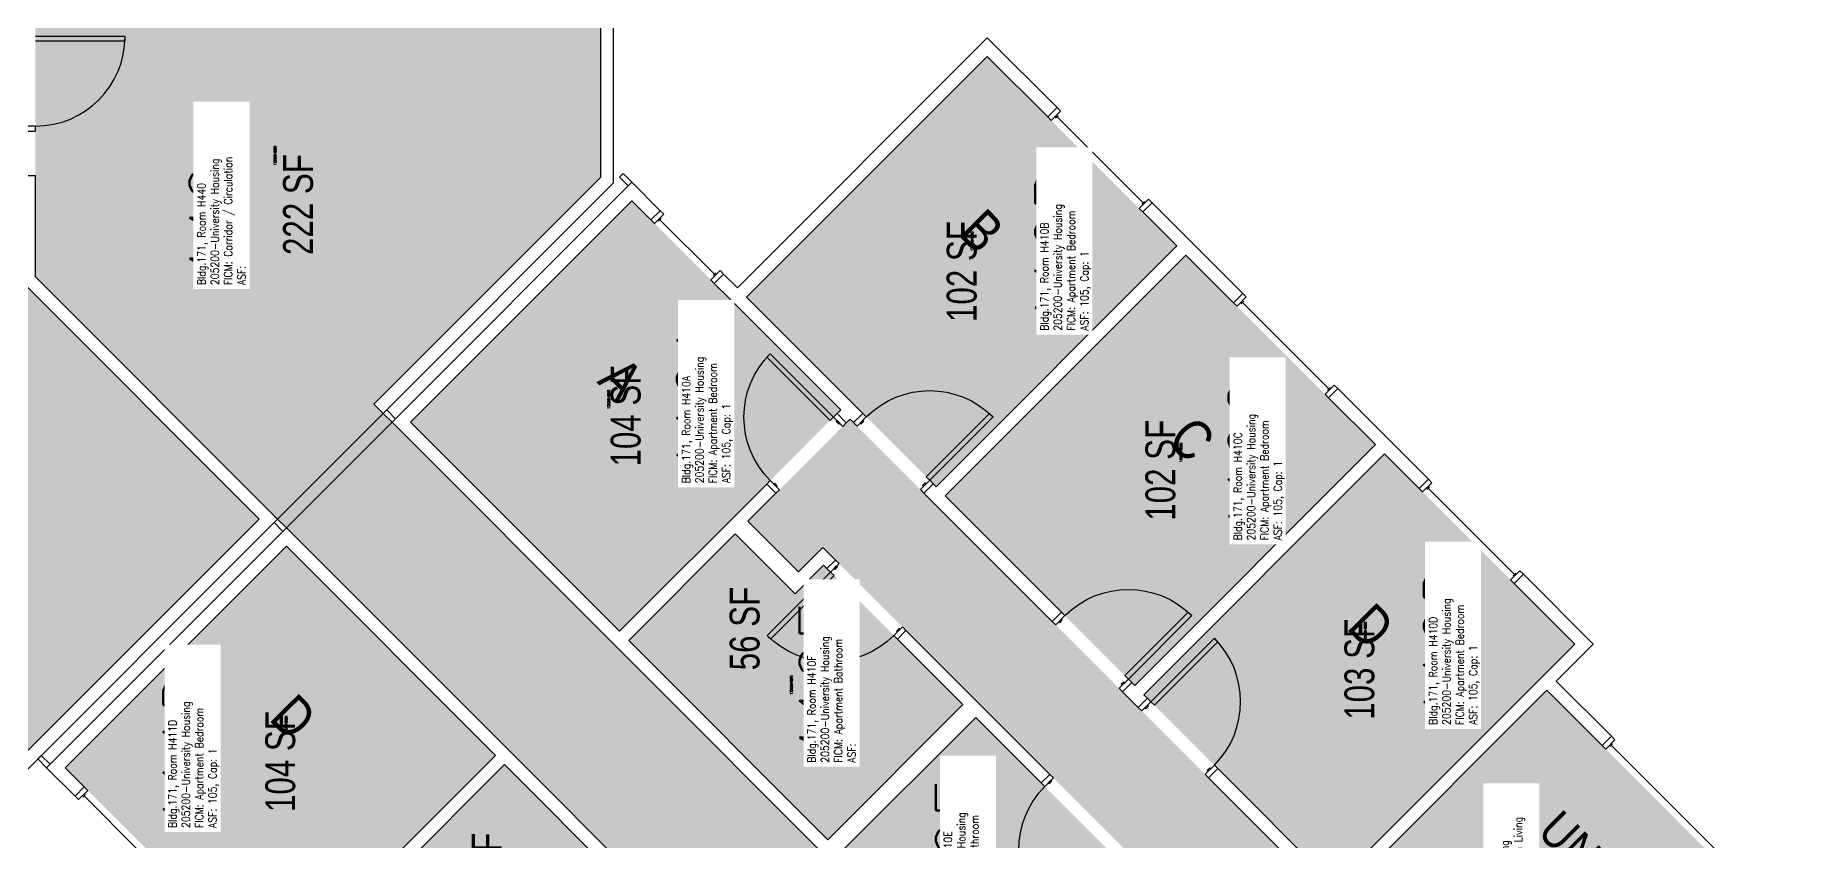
# Model space of a CAD drawing. Header units: inches. Extents: x -105 to 3698, y -798 to 1624.
# Drawn here: x 1365 to 2078, y 272 to 595 of the extents above; entities that cross this region are included whole.
import ezdxf
from ezdxf.enums import TextEntityAlignment as Align

# ---------------------------------------------------------------- set-up
doc = ezdxf.new("R2010")
doc.units = ezdxf.units.IN
doc.header["$LTSCALE"] = 96
doc.header["$MEASUREMENT"] = 0
for name, color, linetype in [('A-AREA-IDEN', 1, 'Continuous'), ('A-DOOR', 2, 'Continuous'), ('A-GLAZ', 1, 'Continuous'), ('A-IDEN-RNUM', 7, 'Continuous'), ('A-IDEN-SNUM', 4, 'Continuous'), ('A-IDEN-VNUM', 4, 'Continuous'), ('A-WALL', 5, 'Continuous'), ('AREA-TEXT', 3, 'Continuous'), ('Rooms-Category-Color', 7, 'Continuous'), ('Rooms-College-Color', 7, 'Continuous'), ('Rooms-Department-Color', 7, 'Continuous'), ('Rooms-Division-Color', 7, 'Continuous'), ('Rooms-Information', 7, 'Continuous')]:
    doc.layers.add(name, color=color, linetype=linetype)
doc.styles.add('AREA', font='arial.ttf', dxfattribs={"width": 0.75, "height": 12})
doc.styles.add('ROOMSNUMBER', font='txt.shx', dxfattribs={"height": 0.03})
doc.styles.add('ROOMVNUMBER', font='simplex.shx', dxfattribs={"width": 0.85})
doc.styles.get("Standard").update_dxf_attribs({"font": 'ARIALN.TTF'})

msp = doc.modelspace()

# ---------------------------------------------------------------- hatches: boundary and pattern name
h = msp.add_hatch()
h.set_pattern_fill('ANSI31', color=256, angle=-45, style=0)
h.set_pattern_definition([(9e-12, (1926.94117, 942.3521), (-2e-14, 0.125), [])])
h.paths.add_polyline_path([(1748.41, 295.05), (1789.94, 253.52), (1783.43, 247.01), (1741.9, 288.54)], flags=9)
at = {"layer": 'Rooms-Category-Color', "true_color": 0x728ef3}
for points in [[(1234.19, 602.39), (1359.94, 602.39), (1359.94, 496.3), (1455.05, 401.2), (1332.19, 278.34), (1241.85, 368.67), (1275.79, 402.61), (1234.19, 444.22)], [(1747.61, 586.98), (1823.71, 510.88), (1727.02, 414.18), (1650.91, 490.28)], [(1515.86, 440.08), (1604.78, 529), (1688.74, 445.03), (1599.83, 356.11)], [(1827.43, 507.16), (1903.53, 431.06), (1806.83, 334.36), (1730.73, 410.47)], [(1692.46, 441.31), (1886.91, 246.86), (1972.47, 332.42), (2068.28, 236.61), (1985.82, 154.14), (1926.32, 213.64), (1851.98, 139.3), (1808.76, 182.53), (1815.09, 188.85), (1811.38, 192.57), (1805.05, 186.24), (1790.06, 201.23), (1824.97, 236.14), (1839.96, 221.15), (1835.42, 216.61), (1839.13, 212.9), (1848.8, 222.57), (1826.39, 244.98), (1816.58, 235.17), (1796.25, 255.5), (1806.06, 265.31), (1681.58, 389.78), (1671.77, 379.97), (1651.44, 400.3)], [(1907.24, 427.35), (1983.61, 350.98), (1886.91, 254.28), (1810.54, 330.65)], [(1603.54, 352.4), (1646.32, 395.18), (1670.36, 371.13), (1681.85, 382.62), (1737.81, 326.66), (1683.54, 272.39)], [(1466.01, 390.23), (1377.08, 301.32), (1461.05, 217.35), (1549.97, 306.27)], [(1688.67, 267.27), (1742.94, 321.54), (1798.9, 265.57), (1787.41, 254.08), (1811.45, 230.04), (1768.67, 187.26)], [(1523.46, 224.23), (1579.41, 168.28), (1633.68, 222.55), (1553.69, 302.54), (1510.9, 259.77), (1534.94, 235.73)]]:
    msp.add_hatch(color=171, dxfattribs=at).paths.add_polyline_path(points)
at = {"layer": 'Rooms-Category-Color', "true_color": 0xadadad}
for points in [[(1365.19, 603), (1365.19, 498.48), (1462.47, 401.2), (1504.9, 443.61), (1501.18, 447.33), (1592.19, 538.34), (1592.19, 602.39)], [(2331.68, -468.03), (2374.11, -425.6), (2015.23, -66.72), (2032.91, -49.04), (1974.69, 9.17), (1957.02, -8.51), (1826.88, 121.63), (1844.56, 139.3), (1786.35, 197.52), (1768.67, 179.84), (1504.9, 443.61), (1462.47, 401.19), (1726.24, 137.41), (1708.57, 119.73), (1766.78, 61.52), (1784.46, 79.2), (1914.59, -50.93), (1896.91, -68.61), (1955.12, -126.82), (1972.8, -109.15)]]:
    msp.add_hatch(color=253, dxfattribs=at).paths.add_polyline_path(points)
at = {"layer": 'Rooms-College-Color', "true_color": 0xadadad}
for points in [[(1234.19, 602.39), (1359.94, 602.39), (1359.94, 496.3), (1455.05, 401.2), (1332.19, 278.34), (1241.85, 368.67), (1275.79, 402.61), (1234.19, 444.22)], [(1365.19, 603), (1365.19, 498.48), (1462.47, 401.2), (1504.9, 443.61), (1501.18, 447.33), (1592.19, 538.34), (1592.19, 602.39)], [(1747.61, 586.98), (1823.71, 510.88), (1727.02, 414.18), (1650.91, 490.28)], [(1515.86, 440.08), (1604.78, 529), (1688.74, 445.03), (1599.83, 356.11)], [(1827.43, 507.16), (1903.53, 431.06), (1806.83, 334.36), (1730.73, 410.47)], [(2331.68, -468.03), (2374.11, -425.6), (2015.23, -66.72), (2032.91, -49.04), (1974.69, 9.17), (1957.02, -8.51), (1826.88, 121.63), (1844.56, 139.3), (1786.35, 197.52), (1768.67, 179.84), (1504.9, 443.61), (1462.47, 401.19), (1726.24, 137.41), (1708.57, 119.73), (1766.78, 61.52), (1784.46, 79.2), (1914.59, -50.93), (1896.91, -68.61), (1955.12, -126.82), (1972.8, -109.15)], [(1692.46, 441.31), (1886.91, 246.86), (1972.47, 332.42), (2068.28, 236.61), (1985.82, 154.14), (1926.32, 213.64), (1851.98, 139.3), (1808.76, 182.53), (1815.09, 188.85), (1811.38, 192.57), (1805.05, 186.24), (1790.06, 201.23), (1824.97, 236.14), (1839.96, 221.15), (1835.42, 216.61), (1839.13, 212.9), (1848.8, 222.57), (1826.39, 244.98), (1816.58, 235.17), (1796.25, 255.5), (1806.06, 265.31), (1681.58, 389.78), (1671.77, 379.97), (1651.44, 400.3)], [(1907.24, 427.35), (1983.61, 350.98), (1886.91, 254.28), (1810.54, 330.65)], [(1603.54, 352.4), (1646.32, 395.18), (1670.36, 371.13), (1681.85, 382.62), (1737.81, 326.66), (1683.54, 272.39)], [(1466.01, 390.23), (1377.08, 301.32), (1461.05, 217.35), (1549.97, 306.27)], [(1688.67, 267.27), (1742.94, 321.54), (1798.9, 265.57), (1787.41, 254.08), (1811.45, 230.04), (1768.67, 187.26)], [(1523.46, 224.23), (1579.41, 168.28), (1633.68, 222.55), (1553.69, 302.54), (1510.9, 259.77), (1534.94, 235.73)]]:
    msp.add_hatch(color=253, dxfattribs=at).paths.add_polyline_path(points)
at = {"layer": 'Rooms-Department-Color', "true_color": 0x604aed}
for points in [[(1234.19, 602.39), (1359.94, 602.39), (1359.94, 496.3), (1455.05, 401.2), (1332.19, 278.34), (1241.85, 368.67), (1275.79, 402.61), (1234.19, 444.22)], [(1747.61, 586.98), (1823.71, 510.88), (1727.02, 414.18), (1650.91, 490.28)], [(1515.86, 440.08), (1604.78, 529), (1688.74, 445.03), (1599.83, 356.11)], [(1827.43, 507.16), (1903.53, 431.06), (1806.83, 334.36), (1730.73, 410.47)], [(1692.46, 441.31), (1886.91, 246.86), (1972.47, 332.42), (2068.28, 236.61), (1985.82, 154.14), (1926.32, 213.64), (1851.98, 139.3), (1808.76, 182.53), (1815.09, 188.85), (1811.38, 192.57), (1805.05, 186.24), (1790.06, 201.23), (1824.97, 236.14), (1839.96, 221.15), (1835.42, 216.61), (1839.13, 212.9), (1848.8, 222.57), (1826.39, 244.98), (1816.58, 235.17), (1796.25, 255.5), (1806.06, 265.31), (1681.58, 389.78), (1671.77, 379.97), (1651.44, 400.3)], [(1907.24, 427.35), (1983.61, 350.98), (1886.91, 254.28), (1810.54, 330.65)], [(1603.54, 352.4), (1646.32, 395.18), (1670.36, 371.13), (1681.85, 382.62), (1737.81, 326.66), (1683.54, 272.39)], [(1466.01, 390.23), (1377.08, 301.32), (1461.05, 217.35), (1549.97, 306.27)], [(1688.67, 267.27), (1742.94, 321.54), (1798.9, 265.57), (1787.41, 254.08), (1811.45, 230.04), (1768.67, 187.26)], [(1523.46, 224.23), (1579.41, 168.28), (1633.68, 222.55), (1553.69, 302.54), (1510.9, 259.77), (1534.94, 235.73)]]:
    msp.add_hatch(color=173, dxfattribs=at).paths.add_polyline_path(points)
at = {"layer": 'Rooms-Department-Color', "true_color": 0xacacac}
for points in [[(1365.19, 603), (1365.19, 498.48), (1462.47, 401.2), (1504.9, 443.61), (1501.18, 447.33), (1592.19, 538.34), (1592.19, 602.39)], [(2331.68, -468.03), (2374.11, -425.6), (2015.23, -66.72), (2032.91, -49.04), (1974.69, 9.17), (1957.02, -8.51), (1826.88, 121.63), (1844.56, 139.3), (1786.35, 197.52), (1768.67, 179.84), (1504.9, 443.61), (1462.47, 401.19), (1726.24, 137.41), (1708.57, 119.73), (1766.78, 61.52), (1784.46, 79.2), (1914.59, -50.93), (1896.91, -68.61), (1955.12, -126.82), (1972.8, -109.15)]]:
    msp.add_hatch(color=253, dxfattribs=at).paths.add_polyline_path(points)
at = {"layer": 'Rooms-Division-Color', "true_color": 0x604aed}
for points in [[(1234.19, 602.39), (1359.94, 602.39), (1359.94, 496.3), (1455.05, 401.2), (1332.19, 278.34), (1241.85, 368.67), (1275.79, 402.61), (1234.19, 444.22)], [(1747.61, 586.98), (1823.71, 510.88), (1727.02, 414.18), (1650.91, 490.28)], [(1515.86, 440.08), (1604.78, 529), (1688.74, 445.03), (1599.83, 356.11)], [(1827.43, 507.16), (1903.53, 431.06), (1806.83, 334.36), (1730.73, 410.47)], [(1692.46, 441.31), (1886.91, 246.86), (1972.47, 332.42), (2068.28, 236.61), (1985.82, 154.14), (1926.32, 213.64), (1851.98, 139.3), (1808.76, 182.53), (1815.09, 188.85), (1811.38, 192.57), (1805.05, 186.24), (1790.06, 201.23), (1824.97, 236.14), (1839.96, 221.15), (1835.42, 216.61), (1839.13, 212.9), (1848.8, 222.57), (1826.39, 244.98), (1816.58, 235.17), (1796.25, 255.5), (1806.06, 265.31), (1681.58, 389.78), (1671.77, 379.97), (1651.44, 400.3)], [(1907.24, 427.35), (1983.61, 350.98), (1886.91, 254.28), (1810.54, 330.65)], [(1603.54, 352.4), (1646.32, 395.18), (1670.36, 371.13), (1681.85, 382.62), (1737.81, 326.66), (1683.54, 272.39)], [(1466.01, 390.23), (1377.08, 301.32), (1461.05, 217.35), (1549.97, 306.27)], [(1688.67, 267.27), (1742.94, 321.54), (1798.9, 265.57), (1787.41, 254.08), (1811.45, 230.04), (1768.67, 187.26)], [(1523.46, 224.23), (1579.41, 168.28), (1633.68, 222.55), (1553.69, 302.54), (1510.9, 259.77), (1534.94, 235.73)]]:
    msp.add_hatch(color=173, dxfattribs=at).paths.add_polyline_path(points)
at = {"layer": 'Rooms-Division-Color', "true_color": 0xadadad}
for points in [[(1365.19, 603), (1365.19, 498.48), (1462.47, 401.2), (1504.9, 443.61), (1501.18, 447.33), (1592.19, 538.34), (1592.19, 602.39)], [(2331.68, -468.03), (2374.11, -425.6), (2015.23, -66.72), (2032.91, -49.04), (1974.69, 9.17), (1957.02, -8.51), (1826.88, 121.63), (1844.56, 139.3), (1786.35, 197.52), (1768.67, 179.84), (1504.9, 443.61), (1462.47, 401.19), (1726.24, 137.41), (1708.57, 119.73), (1766.78, 61.52), (1784.46, 79.2), (1914.59, -50.93), (1896.91, -68.61), (1955.12, -126.82), (1972.8, -109.15)]]:
    msp.add_hatch(color=253, dxfattribs=at).paths.add_polyline_path(points)

# ---------------------------------------------------------------- linework, layer by layer
at = {"layer": 'A-DOOR'}
for p, q in [((1401.19, 595), (1365.19, 595)), ((1365.19, 593.25), (1401.19, 593.25)), ((1401.19, 593.25), (1401.19, 595)), ((1365.19, 559), (1359.94, 559)), ((1359.94, 557), (1365.19, 557)), ((1365.19, 557), (1365.19, 559)), ((1601.24, 539.96), (1599.83, 538.54)), ((1599.83, 538.54), (1603.36, 535.01)), ((1604.78, 536.42), (1601.24, 539.96)), ((1603.36, 535.01), (1604.78, 536.42)), ((1603.36, 535.01), (1603.36, 535.01)), ((1504.9, 443.61), (1462.47, 401.19)), ((1506.31, 445.03), (1504.9, 443.61)), ((1508.43, 440.08), (1504.9, 443.61)), ((1504.9, 443.61), (1508.43, 440.08)), ((1509.85, 441.49), (1506.31, 445.03)), ((1466.01, 397.65), (1508.43, 440.08)), ((1508.43, 440.08), (1509.85, 441.49)), ((1508.43, 440.08), (1508.43, 440.08)), ((1462.47, 401.19), (1461.06, 399.77)), ((1461.06, 399.77), (1464.59, 396.24)), ((1462.47, 401.19), (1466.01, 397.65)), ((1466.01, 397.65), (1462.47, 401.19)), ((1464.59, 396.24), (1466.01, 397.65)), ((1464.59, 396.24), (1464.59, 396.24)), ((1367.54, 306.26), (1366.13, 304.84)), ((1366.13, 304.84), (1369.66, 301.31)), ((1371.08, 302.72), (1367.54, 306.26)), ((1369.66, 301.31), (1371.08, 302.72)), ((1369.66, 301.31), (1369.66, 301.31))]:
    msp.add_line(p, q, dxfattribs=at)
for points in [[(1685.83, 442.11), (1684.41, 440.7), (1658.96, 466.15), (1660.37, 467.57)], [(1689.54, 438.4), (1690.96, 439.81), (1687.24, 443.52), (1685.83, 442.11)], [(1695.28, 438.49), (1693.87, 439.9), (1697.58, 443.61), (1699, 442.2)], [(1724.45, 416.74), (1723.04, 418.16), (1748.49, 443.61), (1749.91, 442.2)], [(1688.3, 439.64), (1687.95, 439.28), (1686.89, 440.34), (1687.24, 440.7)], [(1696.52, 439.72), (1696.88, 439.37), (1697.94, 440.43), (1697.58, 440.78)], [(1664.08, 412.94), (1662.67, 411.53), (1658.96, 415.24), (1660.37, 416.65)], [(1662.85, 414.18), (1663.2, 414.53), (1662.14, 415.59), (1661.79, 415.24)], [(1720.74, 413.03), (1722.15, 411.62), (1725.87, 415.33), (1724.45, 416.74)], [(1721.98, 414.27), (1721.62, 414.62), (1722.69, 415.68), (1723.04, 415.33)], [(1684.6, 379.87), (1686.02, 378.46), (1660.56, 353), (1659.15, 354.42)], [(1688.05, 383.32), (1686.63, 384.73), (1683.19, 381.29), (1684.6, 379.87)], [(1687.08, 382.35), (1687.43, 381.99), (1686.37, 380.93), (1686.02, 381.29)], [(1775.1, 358.67), (1773.69, 360.08), (1777.4, 363.8), (1778.81, 362.38)], [(1804.27, 336.93), (1802.85, 338.34), (1828.31, 363.8), (1829.72, 362.38)], [(1713.5, 357.86), (1714.92, 356.45), (1711.47, 353), (1710.06, 354.42)], [(1712.53, 356.89), (1712.18, 357.25), (1711.12, 356.18), (1711.47, 355.83)], [(1776.34, 359.91), (1776.69, 359.55), (1777.75, 360.62), (1777.4, 360.97)], [(1813.37, 327.82), (1814.79, 326.41), (1840.24, 351.86), (1838.83, 353.28)], [(1800.56, 333.21), (1801.97, 331.8), (1805.68, 335.51), (1804.27, 336.93)], [(1801.79, 334.45), (1801.44, 334.81), (1802.5, 335.87), (1802.85, 335.51)], [(1809.66, 324.11), (1808.25, 325.53), (1811.96, 329.24), (1813.37, 327.82)], [(1810.9, 325.35), (1811.25, 324.99), (1812.31, 326.06), (1811.96, 326.41)], [(1835.12, 298.66), (1836.53, 297.24), (1840.24, 300.95), (1838.83, 302.37)], [(1836.35, 299.89), (1836, 300.25), (1837.06, 301.31), (1837.41, 300.95)], [(1774.14, 297.23), (1772.72, 298.64), (1769.28, 295.2), (1770.69, 293.78)], [(1773.17, 296.26), (1773.52, 295.9), (1772.46, 294.84), (1772.11, 295.2)]]:
    msp.add_lwpolyline(points, close=True, dxfattribs=at)
for centre, start, end in [((1365.19, 595), 270, 0), ((1813.37, 327.82), 315, 45), ((1796.15, 268.33), 135, 225)]:
    msp.add_arc(centre, 36, start, end, dxfattribs=at)
at = {"layer": 'A-DOOR', "extrusion": (0, 0, -1)}
for centre, start, end in [((-1685.83, 442.11), 315, 45), ((-1724.45, 416.74), 45, 135), ((-1804.27, 336.93), 45, 135), ((-1684.6, 379.87), 225, 315)]:
    msp.add_arc(centre, 36, start, end, dxfattribs=at)
at = {"layer": 'A-GLAZ'}
for p, q in [((1774.99, 562.25), (1776.05, 563.31)), ((1810.17, 528.13), (1775.52, 562.78)), ((1809.64, 527.6), (1810.7, 528.66)), ((1615.56, 520.86), (1616.62, 521.92)), ((1638.01, 499.47), (1616.09, 521.39)), ((1637.48, 498.94), (1638.54, 500)), ((1849.61, 487.63), (1850.67, 488.69)), ((1884.79, 453.51), (1850.14, 488.16)), ((1884.26, 452.98), (1885.32, 454.04)), ((1924.19, 413.05), (1925.25, 414.11)), ((1959.37, 378.93), (1924.72, 413.58)), ((1958.84, 378.4), (1959.9, 379.46)), ((1997.76, 309.79), (1998.82, 310.85)), ((2045.66, 262.94), (1998.29, 310.32)), ((1385.22, 290.52), (1384.16, 289.46)), ((1406.61, 268.07), (1384.69, 289.99))]:
    msp.add_line(p, q, dxfattribs=at)
for points in [[(1777.03, 564.99), (1775.61, 566.4), (1771.9, 562.69), (1773.31, 561.28)], [(1812.38, 529.63), (1813.8, 528.22), (1810.08, 524.51), (1808.67, 525.92)], [(1617.6, 523.6), (1616.18, 525.01), (1612.47, 521.3), (1613.88, 519.89)], [(1640.22, 500.97), (1641.64, 499.56), (1637.93, 495.84), (1636.51, 497.26)], [(1851.64, 490.37), (1850.23, 491.78), (1846.52, 488.07), (1847.93, 486.66)], [(1887, 455.01), (1888.41, 453.6), (1884.7, 449.89), (1883.29, 451.3)], [(1926.22, 415.79), (1924.81, 417.21), (1921.1, 413.49), (1922.51, 412.08)], [(1961.58, 380.44), (1962.99, 379.02), (1959.28, 375.31), (1957.87, 376.72)], [(1999.79, 312.53), (1998.37, 313.94), (1994.66, 310.23), (1996.08, 308.81)], [(1382.48, 288.49), (1381.07, 289.9), (1384.78, 293.61), (1386.2, 292.2)]]:
    msp.add_lwpolyline(points, close=True, dxfattribs=at)
at = {"layer": 'A-WALL'}
for p, q in [((1592.19, 602.38), (1592.19, 538.33)), ((1597.44, 536.15), (1597.44, 602.38)), ((1747.61, 594.4), (1647.2, 493.99)), ((1775.61, 566.4), (1747.61, 594.4)), ((1650.91, 490.28), (1747.61, 586.98)), ((1747.61, 586.98), (1771.9, 562.69)), ((1771.9, 562.69), (1775.61, 566.4)), ((1365.19, 539), (1359.94, 539)), ((1365.19, 498.47), (1365.19, 539)), ((1592.19, 538.33), (1501.18, 447.32)), ((1504.9, 443.61), (1597.44, 536.15)), ((1604.78, 536.42), (1508.43, 440.08)), ((1616.18, 525.01), (1604.78, 536.42)), ((1515.86, 440.08), (1604.78, 529)), ((1604.78, 529), (1612.47, 521.3)), ((1813.8, 528.22), (1810.08, 524.51)), ((1850.23, 491.78), (1813.8, 528.22)), ((1612.47, 521.3), (1616.18, 525.01)), ((1810.08, 524.51), (1823.71, 510.88)), ((1823.71, 510.88), (1727.02, 414.18)), ((1730.73, 410.47), (1827.43, 507.16)), ((1827.43, 507.16), (1846.52, 488.07)), ((1641.64, 499.56), (1637.93, 495.84)), ((1647.2, 493.99), (1641.64, 499.56)), ((1359.94, 496.29), (1455.05, 401.19)), ((1462.47, 401.19), (1365.19, 498.47)), ((1637.93, 495.84), (1643.93, 489.84)), ((1643.93, 489.84), (1688.74, 445.03)), ((1697.58, 443.61), (1650.91, 490.28)), ((1846.52, 488.07), (1850.23, 491.78)), ((1888.41, 453.6), (1884.7, 449.89)), ((1884.7, 449.89), (1903.53, 431.06)), ((1924.81, 417.21), (1888.41, 453.6)), ((1501.18, 447.32), (1504.9, 443.61)), ((1688.74, 445.03), (1687.24, 443.52)), ((1687.24, 443.52), (1690.96, 439.81)), ((1693.87, 439.9), (1697.58, 443.61)), ((1508.43, 440.08), (1599.38, 349.12)), ((1599.83, 356.11), (1515.86, 440.08)), ((1690.96, 439.81), (1692.46, 441.31)), ((1692.46, 441.31), (1693.87, 439.9)), ((1903.53, 431.06), (1806.83, 334.36)), ((1810.54, 330.65), (1907.24, 427.35)), ((1907.24, 427.35), (1921.1, 413.49)), ((1658.96, 415.24), (1657.1, 413.38)), ((1662.67, 411.53), (1658.96, 415.24)), ((1725.87, 415.33), (1722.15, 411.62)), ((1727.02, 414.18), (1725.87, 415.33)), ((1921.1, 413.49), (1924.81, 417.21)), ((1657.1, 413.38), (1599.83, 356.11)), ((1651.44, 400.3), (1660.81, 409.67)), ((1660.81, 409.67), (1662.67, 411.53)), ((1722.15, 411.62), (1773.69, 360.08)), ((1777.4, 363.8), (1730.73, 410.47)), ((1455.05, 401.19), (1332.19, 278.33)), ((1332.19, 270.9), (1462.47, 401.19)), ((1671.77, 379.97), (1651.44, 400.3)), ((1369.66, 301.31), (1466.01, 397.65)), ((1466.01, 397.65), (1556.96, 306.7)), ((1603.54, 352.4), (1646.32, 395.18)), ((1646.32, 395.18), (1670.36, 371.13)), ((1466.01, 390.23), (1377.09, 301.31)), ((1549.97, 306.26), (1466.01, 390.23)), ((1681.58, 389.78), (1671.77, 379.97)), ((1686.63, 384.73), (1681.58, 389.78)), ((1670.36, 371.13), (1681.85, 382.62)), ((1681.85, 382.62), (1683.19, 381.29)), ((1683.19, 381.29), (1686.63, 384.73)), ((1962.99, 379.02), (1959.28, 375.31)), ((1991.03, 350.98), (1962.99, 379.02)), ((1959.28, 375.31), (1983.61, 350.98)), ((1773.69, 360.08), (1777.4, 363.8)), ((1714.92, 356.45), (1711.47, 353)), ((1772.72, 298.64), (1714.92, 356.45)), ((1683.54, 272.39), (1603.54, 352.4)), ((1711.47, 353), (1737.81, 326.66)), ((1983.61, 350.98), (1886.91, 254.28)), ((1976.18, 336.13), (1991.03, 350.98)), ((1599.38, 349.12), (1768.67, 179.84)), ((1805.68, 335.51), (1801.97, 331.8)), ((1806.83, 334.36), (1805.68, 335.51)), ((1998.37, 313.94), (1976.18, 336.13)), ((1801.97, 331.8), (1808.25, 325.53)), ((1808.25, 325.53), (1811.96, 329.24)), ((1811.96, 329.24), (1810.54, 330.65)), ((1886.91, 246.86), (1972.47, 332.42)), ((1972.47, 332.42), (1994.66, 310.23)), ((1737.81, 326.66), (1683.54, 272.39)), ((1688.67, 267.27), (1742.94, 321.54)), ((1742.94, 321.54), (1769.28, 295.2)), ((1994.66, 310.23), (1998.37, 313.94)), ((1556.96, 306.7), (1726.24, 137.41)), ((1381.07, 289.9), (1369.66, 301.31)), ((1377.09, 301.31), (1384.78, 293.61)), ((1492.7, 248.98), (1549.97, 306.26)), ((1553.69, 302.54), (1510.91, 259.76)), ((1633.69, 222.54), (1553.69, 302.54)), ((1840.24, 300.95), (1836.53, 297.24)), ((1886.91, 254.28), (1840.24, 300.95)), ((1384.78, 293.61), (1381.07, 289.9)), ((1769.28, 295.2), (1772.72, 298.64)), ((1836.53, 297.24), (1886.91, 246.86))]:
    msp.add_line(p, q, dxfattribs=at)

# ---------------------------------------------------------------- texts
at = {"layer": 'A-AREA-IDEN'}
msp.add_text('UNIT B2', height=14.4, rotation=315, dxfattribs=at).set_placement((1990.5, 252.63), align=Align.CENTER)
at = {"layer": 'A-AREA-IDEN', "char_height": 16, "width": 41.8447, "attachment_point": 1, "rotation": 314.57227}
for s, insert in [('{\\C1;B}', (1746.78, 526.85)), ('{\\C1;A}', (1601.92, 467.44)), ('{\\C1;C}', (1830.84, 443.61)), ('{\\C1;D}', (1902.98, 368.52)), ('{\\C1;D}', (1469.95, 332.03))]:
    msp.add_mtext(s, dxfattribs=dict(at, insert=insert))
at = {"layer": 'A-IDEN-RNUM', "style": 'ROOMSNUMBER', "width": 0.85}
for s, p in [('0440-00', (1461.46, 547.14)), ('0410-B0', (1741.5, 512.76)), ('0410-A0', (1595.52, 449.21)), ('0410-C0', (1825.44, 427.85)), ('0410-D0', (1899.47, 355.96)), ('0410-F0', (1668.93, 334.51)), ('0411-D0', (1465.92, 318.25))]:
    msp.add_text(s, height=1, rotation=90, dxfattribs=at).set_placement(p, align=Align.MIDDLE_CENTER)
at = {"layer": 'A-IDEN-SNUM', "style": 'ROOMSNUMBER', "width": 0.85}
for s, p in [('1710H44000', (1461.46, 547.14)), ('1710H410B0', (1741.5, 512.76)), ('1710H410A0', (1595.52, 449.21)), ('1710H410C0', (1825.44, 427.85)), ('1710H410D0', (1899.47, 355.96)), ('1710H410F0', (1668.93, 334.51)), ('1710H411D0', (1465.92, 318.25))]:
    msp.add_text(s, height=1, rotation=90, dxfattribs=at).set_placement(p, align=Align.MIDDLE_CENTER)
at = {"layer": 'A-IDEN-VNUM', "style": 'ROOMVNUMBER', "width": 0.85}
for s, p in [('440', (1438.32, 519.73)), ('410B', (1778.03, 508.69)), ('410A', (1634.12, 448.32)), ('410C', (1855.75, 424.91)), ('410D', (1934.22, 350.38)), ('410F', (1683.46, 334.72)), ('411D', (1427.75, 307.16)), ('410E', (1738.23, 264))]:
    msp.add_text(s, height=22.5, rotation=90, dxfattribs=at).set_placement(p, align=Align.MIDDLE_CENTER)
at = {"layer": 'AREA-TEXT', "style": 'AREA', "width": 0.75}
for s, p in [('222 SF', (1470.68, 527.47)), ('102 SF', (1737.31, 500.58)), ('104 SF', (1602.3, 442.55)), ('102 SF', (1817.13, 420.76)), ('56 SF', (1650.09, 357.21)), ('103 SF', (1897.08, 340.82)), ('104 SF', (1463.52, 303.79)), ('56 SF', (1546.43, 258.44))]:
    msp.add_text(s, height=12, rotation=90, dxfattribs=at).set_placement(p, align=Align.MIDDLE_CENTER)

# ---------------------------------------------------------------- next in the draw order: texts
at = {"layer": 'Rooms-Information', "char_height": 3.2143, "width": 72, "attachment_point": 7, "rotation": 90, "style": 'ROOMVNUMBER', "bg_fill": 3, "box_fill_scale": 1.5, "bg_fill_color": 256, "bg_fill_true_color": 13158600, "bg_fill_transparency": 0}
for s, insert in [('Bldg.171, Room H440^M^J205200-University Housing^M^JFICM: Corridor / Circulation^M^JASF: ', (1449.57, 495.14)), ('Bldg.171, Room H410B^M^J205200-University Housing^M^JFICM: Apartment Bedroom^M^JASF: 105, Cap: 1', (1789.28, 476.82)), ('Bldg.171, Room H410A^M^J205200-University Housing^M^JFICM: Apartment Bedroom^M^JASF: 105, Cap: 1', (1645.37, 415.54)), ('Bldg.171, Room H410C^M^J205200-University Housing^M^JFICM: Apartment Bedroom^M^JASF: 105, Cap: 1', (1867, 392.58)), ('Bldg.171, Room H410D^M^J205200-University Housing^M^JFICM: Apartment Bedroom^M^JASF: 105, Cap: 1', (1945.47, 318.5)), ('Bldg.171, Room H410F^M^J205200-University Housing^M^JFICM: Apartment Bathroom^M^JASF: ', (1694.71, 303.3)), ('Bldg.171, Room H411D^M^J205200-University Housing^M^JFICM: Apartment Bedroom^M^JASF: 105, Cap: 1', (1439, 277.11)), ('Bldg.171, Room H410E^M^J205200-University Housing^M^JFICM: Apartment Bathroom^M^JASF: ', (1749.48, 232.58)), ('Bldg.171, Room H410^M^J205200-University Housing^M^JFICM: Apartment Common Living^M^JASF: 420', (1967.81, 221.38))]:
    msp.add_mtext(s, dxfattribs=dict(at, insert=insert))

doc.saveas('drawing.dxf')
